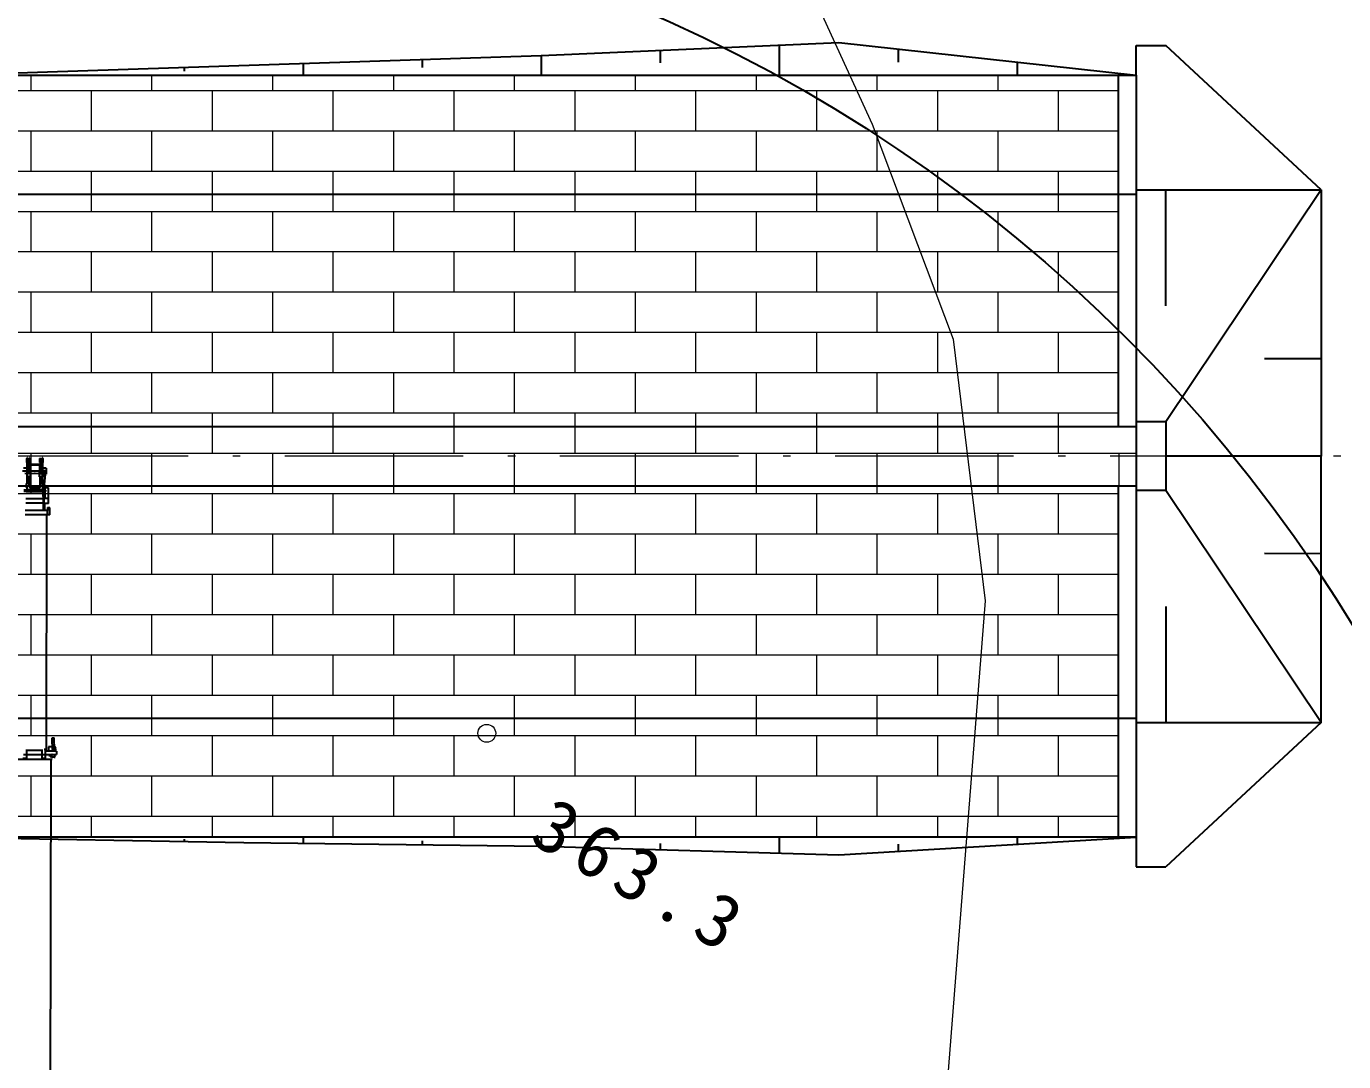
# Model space of a CAD drawing. Header units: millimetres. Extents: x -2078669 to -1085629, y -5987148 to 310365.
# Drawn here: x -1685170 to -1663027, y -3840126 to -3822730 of the extents above; entities that cross this region are included whole.
import ezdxf

# ---------------------------------------------------------------- set-up
doc = ezdxf.new("R2010")
doc.units = ezdxf.units.MM
doc.header["$LTSCALE"] = 500
doc.header["$PDSIZE"] = 300
doc.linetypes.add('SXF_一点短鎖線', pattern=[9.25, 6, -1.5, 0.25, -1.5])
for name, color, linetype, lineweight in [('D-BGD', 7, 'Continuous', 13), ('D-BMK', 2, 'SXF_一点短鎖線', 13), ('D-BYP-STR1', 2, 'Continuous', 13), ('D-BYP-STR2', 6, 'Continuous', 25), ('D-BYP-STR3', 3, 'Continuous', 25), ('D-BYP-STR8', 5, 'Continuous', 25), ('D-BYP-STRB', 5, 'Continuous', 25), ('●予備設計_LP横断', 7, 'Continuous', 13)]:
    doc.layers.add(name, color=color, linetype=linetype, lineweight=lineweight)
doc.styles.add('MS ゴシック', font='MS Gothic.ttf')

# ---------------------------------------------------------------- blocks, each defined once
blk = doc.blocks.new('M7312')
at = {"layer": '●予備設計_LP横断', "linetype": 'Continuous', "lineweight": 20}
blk.add_circle((0, -0.001), 0.15, dxfattribs=at)
blk = doc.blocks.new('河川平面')
at = {"layer": 'D-BGD', "linetype": 'Continuous', "elevation": 363000, "flags": 128}
blk.add_lwpolyline([(1617118, -2692517), (1617295, -2704845), (1617707, -2719180), (1618258, -2729775), (1619284, -2738394), (1620512, -2741723), (1621690, -2743916), (1623569, -2746498), (1626274, -2750869), (1627187, -2753428), (1627773, -2755690), (1628854, -2759670), (1629723, -2761569), (1633551, -2768293), (1638543, -2774672), (1640014, -2777876), (1641376, -2781486), (1641915, -2785883), (1640984, -2797690), (1640322, -2802625), (1638441, -2810863)], dxfattribs=at)
at = {"layer": 'D-BGD', "linetype": 'Continuous', "lineweight": 20, "xscale": 1000, "yscale": 1000, "zscale": 1000, "rotation": 330.1091246385173}
blk.add_blockref('M7312', (1633536, -2788108, 363288), dxfattribs=at)
at = {"layer": 'D-BGD', "linetype": 'Continuous', "insert": (1634216, -2789936, 363288), "char_height": 900, "attachment_point": 7, "rotation": 330.1091, "line_spacing_factor": 0.722892, "style": 'MS ゴシック'}
blk.add_mtext('\\T1.284;363.3', dxfattribs=at)
blk = doc.blocks.new('A$Cd970f3e8')
at = {"layer": 'D-BYP-STRB'}
for p, q in [((172, 3567), (172, 3506)), ((172, 3567), (274, 3567)), ((219, 3544), (219, 3523)), ((223, 3584), (222, 3168)), ((227, 3553), (275, 3553)), ((266, 3551), (265, 3212)), ((274, 3567), (274, 3553)), ((275, 3553), (448, 3536)), ((540, 3553), (497, 3553)), ((497, 3553), (497, 3540)), ((769, 3605), (505, 3606)), ((505, 3606), (505, 3553)), ((540, 3559), (540, 3494)), ((540, 3559), (564, 3559)), ((564, 3559), (564, 3494)), ((680, 3552), (564, 3553)), ((680, 3606), (680, 3535)), ((769, 3605), (769, 3535)), ((841, 3627), (834, 3625)), ((835, 3592), (834, 3625)), ((835, 3592), (841, 3591)), ((959, 3629), (841, 3627)), ((841, 3591), (841, 3627)), ((841, 3591), (886, 3591)), ((959, 3591), (886, 3591)), ((886, 3591), (886, 3535)), ((959, 3629), (959, 3535)), ((4926, 3576), (959, 3577)), ((4712, 3703), (4706, 3701)), ((4706, 3668), (4706, 3701)), ((4706, 3668), (4713, 3666)), ((4898, 3706), (4712, 3703)), ((4713, 3666), (4712, 3703)), ((4713, 3666), (4899, 3669)), ((4883, 3731), (4858, 3716)), ((4858, 3716), (4858, 3705)), ((4858, 3668), (4858, 3606)), ((4858, 3606), (4926, 3606)), ((4926, 3731), (4883, 3731)), ((4894, 3532), (4894, 3552)), ((4894, 3552), (5053, 3551)), ((4899, 3669), (4898, 3706)), ((4926, 3703), (4898, 3703)), ((4899, 3672), (4922, 3672)), ((4926, 3740), (4926, 3552)), ((4926, 3739), (4983, 3739)), ((5016, 3664), (4975, 3664)), ((4975, 3633), (5016, 3633)), ((4975, 3626), (5015, 3626)), ((4982, 3552), (4983, 3739)), ((4988, 3712), (4984, 3712)), ((4989, 3665), (4985, 3665)), ((4988, 3709), (4989, 3668)), ((4988, 3552), (4988, 3493)), ((5009, 3716), (4991, 3716)), ((5010, 3662), (4992, 3662)), ((5027, 3717), (5016, 3716)), ((5017, 3663), (5016, 3664)), ((5016, 3633), (5018, 3635)), ((5018, 3635), (5017, 3663)), ((5028, 3662), (5017, 3662)), ((5031, 3710), (5031, 3669)), ((5053, 3560), (5053, 3485)), ((5053, 3560), (5064, 3560)), ((5063, 3070), (5064, 3667)), ((5064, 3647), (12066, 3634)), ((0, 3506), (432, 3505)), ((0, 3506), (0, 3500)), ((0, 3500), (432, 3499)), ((0, 3470), (266, 3470)), ((0, 3470), (0, 3465)), ((0, 3465), (266, 3465)), ((9, 3511), (9, 3506)), ((9, 3511), (77, 3511)), ((9, 3457), (9, 3465)), ((9, 3457), (77, 3457)), ((26, 3511), (26, 3498)), ((26, 3471), (26, 3457)), ((43, 3520), (43, 3455)), ((60, 3511), (60, 3498)), ((60, 3471), (60, 3457)), ((77, 3511), (77, 3506)), ((77, 3457), (77, 3465)), ((89, 3500), (89, 3470)), ((94, 3465), (94, 3454)), ((94, 3454), (214, 3454)), ((112, 3454), (111, 3300)), ((120, 3454), (120, 3300)), ((214, 3523), (214, 3506)), ((214, 3523), (317, 3522)), ((214, 3465), (214, 3452)), ((214, 3452), (317, 3451)), ((266, 3500), (266, 3465)), ((317, 3522), (317, 3506)), ((317, 3500), (317, 3451)), ((317, 3474), (474, 3473)), ((317, 3463), (473, 3463)), ((432, 3514), (432, 3473)), ((432, 3514), (497, 3514)), ((451, 3538), (457, 3540)), ((451, 3537), (451, 3538)), ((451, 3521), (451, 3523)), ((456, 3520), (451, 3521)), ((540, 3524), (456, 3524)), ((540, 3519), (456, 3520)), ((457, 3540), (540, 3540)), ((540, 3536), (457, 3536)), ((488, 3506), (532, 3506)), ((491, 3446), (490, 3307)), ((497, 3519), (497, 3506)), ((501, 3446), (501, 3307)), ((523, 3513), (523, 3518)), ((523, 3513), (540, 3513)), ((531, 3234), (532, 3513)), ((540, 3494), (564, 3494)), ((564, 3540), (648, 3540)), ((886, 3535), (564, 3536)), ((886, 3523), (564, 3524)), ((648, 3519), (564, 3519)), ((564, 3513), (581, 3513)), ((573, 3513), (573, 3234)), ((581, 3518), (581, 3513)), ((648, 3540), (654, 3538)), ((654, 3521), (648, 3519)), ((654, 3538), (654, 3536)), ((654, 3523), (654, 3521)), ((687, 3523), (687, 3229)), ((761, 3523), (761, 3229)), ((769, 3542), (886, 3542)), ((886, 3535), (885, 3217)), ((959, 3535), (959, 3217)), ((4916, 3512), (4915, 3226)), ((4916, 3493), (5053, 3493)), ((4982, 3244), (4982, 3493)), ((5053, 3485), (5064, 3485)), ((265, 3289), (0, 3290)), ((0, 3290), (0, 3285)), ((265, 3284), (0, 3285)), ((431, 3254), (0, 3255)), ((0, 3255), (0, 3249)), ((431, 3248), (0, 3249)), ((77, 3297), (9, 3297)), ((9, 3290), (9, 3297)), ((9, 3249), (9, 3244)), ((77, 3243), (9, 3244)), ((26, 3297), (26, 3284)), ((26, 3257), (26, 3244)), ((43, 3300), (43, 3235)), ((60, 3297), (60, 3284)), ((60, 3257), (60, 3243)), ((77, 3290), (77, 3297)), ((77, 3249), (77, 3243)), ((89, 3284), (89, 3255)), ((214, 3300), (94, 3300)), ((94, 3300), (94, 3290)), ((171, 3248), (171, 3187)), ((317, 3302), (214, 3303)), ((214, 3303), (214, 3289)), ((214, 3248), (214, 3232)), ((265, 3289), (265, 3254)), ((317, 3302), (317, 3254)), ((473, 3290), (317, 3291)), ((473, 3280), (317, 3280)), ((317, 3248), (317, 3231)), ((431, 3280), (431, 3239)), ((496, 3239), (431, 3239)), ((531, 3247), (488, 3247)), ((490, 3247), (490, 3239)), ((496, 3247), (496, 3239)), ((496, 3234), (496, 3247)), ((540, 3259), (540, 3194)), ((564, 3259), (540, 3259)), ((564, 3259), (564, 3194)), ((5053, 3243), (4915, 3244)), ((4987, 3244), (4987, 3185)), ((5053, 3252), (5053, 3177)), ((5063, 3252), (5053, 3252))]:
    blk.add_line(p, q, dxfattribs=at)
for centre, radius, start, end in [((227, 3544), 8.55, 89.8968, 179.8968), ((274, 3544), 8.55, 84.3604, 89.8927), ((4995, 3689), 25.7, 114.4626, 119.0305), ((4995, 3689), 25.7, 240.7632, 247.3501), ((4997, 3709), 8.86, 130.8804, 230.9325), ((4997, 3669), 8.86, 130.8804, 230.9325), ((5004, 3709), 8.86, 310.8802, 50.9323), ((5005, 3669), 8.86, 310.8802, 50.9323), ((5022, 3710), 8.86, 130.8804, 230.9325), ((5022, 3669), 8.86, 130.8804, 230.9325), ((5022, 3710), 8.86, 310.8802, 50.9323), ((5022, 3669), 8.86, 310.8802, 50.9323), ((447, 3527), 8.55, 54.9077, 84.3644), ((456, 3530), 5.99, 89.8967, 269.897), ((456, 3530), 6.84, 60.8835, 88.1064), ((456, 3530), 6.84, 271.6873, 298.9101), ((473, 3446), 17.1, 359.8968, 89.8968), ((473, 3446), 27.4, 359.8968, 89.8968), ((649, 3529), 6.84, 91.6873, 118.9101), ((649, 3529), 6.84, 240.8837, 268.1065), ((473, 3307), 17.1, 269.8969, 359.8968), ((473, 3307), 27.4, 269.8969, 359.8968)]:
    blk.add_arc(centre, radius, start, end, dxfattribs=at)
blk.add_point((223, 3377), dxfattribs=at)

msp = doc.modelspace()

# ---------------------------------------------------------------- hatches: boundary and pattern name
at = {"layer": 'D-BYP-STR1', "ltscale": 0.01}
h = msp.add_hatch(dxfattribs=at)
h.set_pattern_fill('AR-BRSTD', color=256, scale=10, angle=180)
h.set_pattern_definition([(180, (-2338384, 422249.2), (-8e-14, -677.418), []), (270, (-2338384, 422249.2), (1016, -677.418), [677.418, -677.418])])
h.paths.add_polyline_path([(-1666815.9, -3830452.7), (-1666515.9, -3830452.7), (-1666515.9, -3829452.7), (-1666814.5, -3829452.7), (-1666814.5, -3823552.7), (-1686515.5, -3823552.7), (-1686516.3, -3836352.7), (-1666814.5, -3836352.7)])

# ---------------------------------------------------------------- linework, layer by layer
at = {"layer": 'D-BMK', "linetype": 'SXF_一点短鎖線'}
msp.add_line((-1622324.6, -3829952.7), (-1736237.2, -3829952.7), dxfattribs=at)
at = {"layer": 'D-BYP-STR2'}
for p, q in [((-1674514.5, -3823132.3), (-1674514.5, -3823342.5)), ((-1672514.5, -3823045.9), (-1672514.5, -3823552.7)), ((-1670514.5, -3823112.7), (-1670514.5, -3823332.7)), ((-1666514.5, -3823052.7, 0), (-1666014.5, -3823052.7, 0)), ((-1666514.5, -3823552.7), (-1666514.5, -3823052.7)), ((-1663406.3, -3825477.1, 0), (-1666014.5, -3823052.7)), ((-1682514.5, -3823419.1), (-1682514.5, -3823485.9)), ((-1680514.5, -3823352.3), (-1680514.5, -3823552.7)), ((-1678514.5, -3823285.5), (-1678514.5, -3823419.1)), ((-1676514.5, -3823218.7), (-1676514.5, -3823552.7)), ((-1668514.5, -3823332.7), (-1668514.5, -3823552.7)), ((-1666514.5, -3825477.1, 0), (-1663406.3, -3825477.1, 0)), ((-1666014.5, -3827427.1, 0), (-1666014.5, -3825477.1, 0)), ((-1663406.3, -3825477.1, 0), (-1666014.5, -3829377.1)), ((-1663406.3, -3825477.1, 0), (-1663406, -3829952.7)), ((-1663406.2, -3828314.9, 0), (-1664355.3, -3828315, 0)), ((-1666014.5, -3829377.1, 0), (-1666514.5, -3829377.1, 0)), ((-1666014.5, -3829377.1, 0), (-1666014.5, -3830528.4, 0)), ((-1663406, -3829952.7), (-1666014.5, -3829952.7, 0)), ((-1663406.3, -3834428.4, 0), (-1663406, -3829952.7)), ((-1666014.5, -3830528.4, 0), (-1666514.5, -3830528.4, 0)), ((-1663406.3, -3834428.4, 0), (-1666014.5, -3830528.4)), ((-1663406.2, -3831590.6, 0), (-1664355.3, -3831590.4, 0)), ((-1666014.5, -3832478.4, 0), (-1666014.5, -3834428.4, 0)), ((-1666514.5, -3834428.4, 0), (-1663406.3, -3834428.4, 0)), ((-1663406.3, -3834428.4, 0), (-1666014.5, -3836852.7)), ((-1682514.5, -3836389.3), (-1682514.5, -3836425.8)), ((-1680514.5, -3836352.7), (-1680514.5, -3836455.8)), ((-1678514.5, -3836416), (-1678514.5, -3836479.3)), ((-1676514.5, -3836352.7), (-1676514.5, -3836502.7)), ((-1674514.5, -3836457.7), (-1674514.5, -3836562.7)), ((-1672514.5, -3836352.7), (-1672514.5, -3836622.7)), ((-1670514.5, -3836472.7), (-1670514.5, -3836592.7)), ((-1668514.5, -3836352.7), (-1668514.5, -3836472.7)), ((-1666514.5, -3836352.7), (-1666514.5, -3836852.7)), ((-1666514.5, -3836852.7, 0), (-1666014.5, -3836852.7, 0))]:
    msp.add_line(p, q, dxfattribs=at)
for points in [[(-1686514.5, -3823552.7, 0), (-1676514.5, -3823218.7, 0), (-1671514.5, -3823002.7, 0), (-1666514.5, -3823552.7, 0)], [(-1686514.5, -3836352.7, 0), (-1681514.5, -3836444.1, 362400), (-1676514.5, -3836502.7, 0), (-1671514.5, -3836652.7, 0), (-1666514.5, -3836352.7, 362400)]]:
    msp.add_polyline3d(points, dxfattribs=at)
at = {"layer": 'D-BYP-STR3', "ltscale": 0.01}
for p, q in [((-1686514.5, -3823552.7), (-1666514.5, -3823552.7, 0)), ((-1666814.5, -3823552.7), (-1666814.5, -3829452.7)), ((-1666514.5, -3823552.7), (-1666514.5, -3836352.7)), ((-1686514.5, -3825552.7), (-1666514.5, -3825552.7, 0)), ((-1686514.5, -3829452.7), (-1666514.5, -3829452.7, 0)), ((-1686514.5, -3830452.7), (-1666514.5, -3830452.7, 0)), ((-1666814.5, -3830452.7), (-1666814.5, -3836352.7)), ((-1686514.5, -3834352.7), (-1666514.5, -3834352.7, 0)), ((-1666514.5, -3836352.7), (-1686514.5, -3836352.7))]:
    msp.add_line(p, q, dxfattribs=at)
at = {"layer": 'D-BYP-STR8'}
msp.add_circle((-1685061.7, -3846352.4, 0), 26000, dxfattribs=at)

# ---------------------------------------------------------------- block references
at = {"layer": 'D-BGD'}
msp.add_blockref('河川平面', (-3310965.8, -1046499.8), dxfattribs=at)
at = {"layer": 'D-BYP-STR8', "rotation": 270}
msp.add_blockref('A$Cd970f3e8', (-1688404.6, -3829980.8, 0), dxfattribs=at)

doc.saveas('drawing.dxf')
